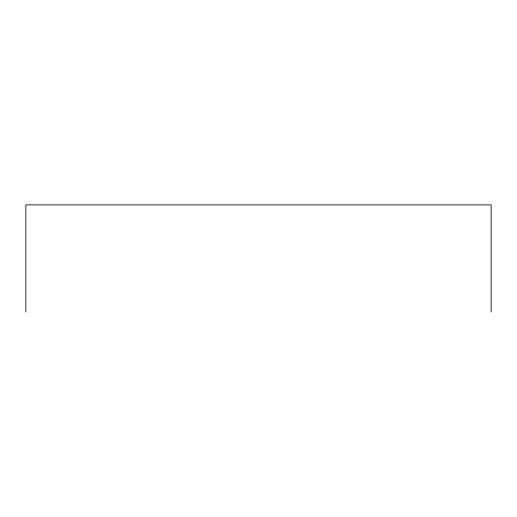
<?xml version="1.0" encoding="UTF-8"?>
<svg xmlns="http://www.w3.org/2000/svg" width="517" height="517" viewBox="0 0 517 517"><rect width="100%" height="100%" fill="white"/><g stroke="black" fill="none" stroke-linecap="round" stroke-linejoin="round"><path stroke-width="0.78" d="M491.15 312.1L491.15 204.9L25.85 204.9L25.85 312.1"/></g></svg>
